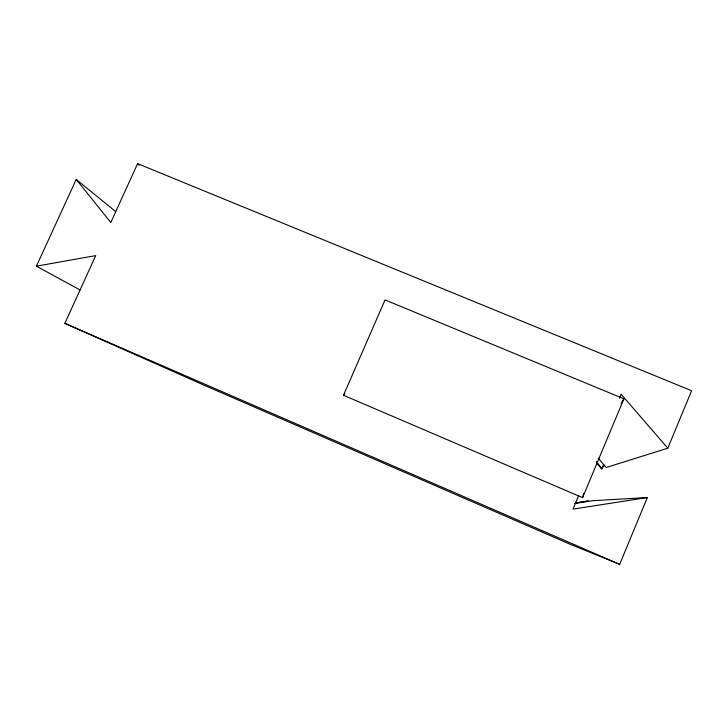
<?xml version="1.0" encoding="UTF-8"?>
<svg xmlns="http://www.w3.org/2000/svg" width="728" height="728" viewBox="0 0 728 728"><rect width="100%" height="100%" fill="white"/><g stroke="black" fill="none" stroke-linecap="round" stroke-linejoin="round"><path stroke-width="1.09" d="M582.573 497.652L623.905 398.835L385.057 299.909L343.479 395.268L582.573 497.652L583.729 493.384M115.725 211.593L76.213 179.443L36.4 266.175L95.714 255.61L64.847 323.369L204.24 385.258L570.224 544.28L619.683 564.346L647.356 497.533L592.292 500.746L574.547 503.521M598.198 458.167L606.169 467.512L667.804 448.184L691.6 390.736L137.61 163.654L110.802 222.504L76.213 179.443M603.457 464.755L601.719 468.914L596.587 462.89M578.66 495.686L573.027 509.136L647.356 497.533M619.419 398.316L621.13 394.239L667.804 448.184M621.13 403.703L623.905 398.835M604.04 465.028L601.719 468.914L596.505 461.507M343.479 395.268L344.863 393.466M576.003 503.012L588.315 500.973L576.003 502.902M64.847 323.369L619.683 564.346M36.4 266.175L80.144 289.999M137.61 163.654L139.203 165.265"/></g></svg>
